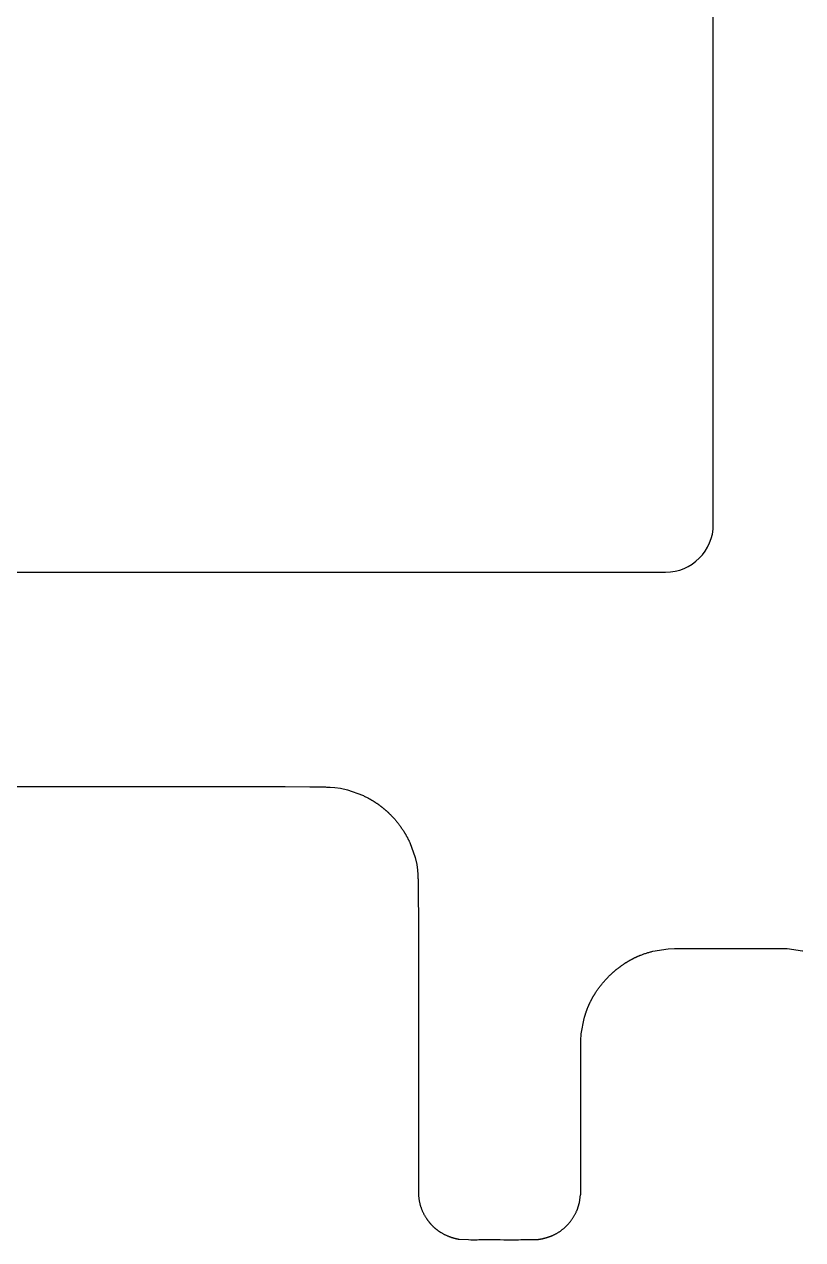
# Model space of a CAD drawing. Header units: millimetres. Extents: x -9 to 276, y -90 to 14.
# Drawn here: x 52.48 to 60.63, y -90.19 to -77.47 of the extents above; entities that cross this region are included whole.
import ezdxf

# ---------------------------------------------------------------- set-up
doc = ezdxf.new("R2010")
doc.units = ezdxf.units.MM
doc.layers.add('BLACK', color=7, linetype='CONTINUOUS')

msp = doc.modelspace()

# ---------------------------------------------------------------- linework, layer by layer
at = {"layer": 'BLACK', "linetype": 'Continuous'}
for p, q in [((59.689675, -82.7041), (59.689675, -69.7041)), ((45.589676, -83.2041), (59.189675, -83.2041)), ((52.258129, -85.45), (52.692515, -85.45)), ((52.692515, -85.45), (52.909659, -85.45)), ((52.909659, -85.45), (53.018231, -85.45)), ((53.018231, -85.45), (53.126803, -85.45)), ((53.126803, -85.45), (53.302312, -85.45)), ((53.302312, -85.45), (53.468869, -85.45)), ((53.468869, -85.45), (53.775127, -85.45)), ((53.775127, -85.45), (54.280219, -85.45)), ((54.280219, -85.45), (54.479052, -85.45)), ((54.479052, -85.45), (54.642076, -85.45)), ((54.642076, -85.45), (54.769293, -85.45)), ((54.769293, -85.45), (54.819473, -85.45)), ((54.819473, -85.45), (54.841206, -85.45)), ((54.841206, -85.45), (54.842991, -85.45)), ((54.842991, -85.45), (54.860701, -85.45)), ((54.860701, -85.45), (54.862989, -85.45)), ((54.862989, -85.45), (54.956276, -85.450017)), ((54.956276, -85.450017), (55.046066, -85.45007)), ((55.046066, -85.45007), (55.208294, -85.450279)), ((55.208294, -85.450279), (55.463333, -85.451114)), ((55.463333, -85.451114), (55.621313, -85.453218)), ((55.621313, -85.453218), (55.630138, -85.453626)), ((55.630138, -85.453626), (55.638866, -85.454106)), ((55.638866, -85.454106), (55.647953, -85.454681)), ((55.647953, -85.454681), (55.658258, -85.455405)), ((55.658258, -85.455405), (55.670674, -85.456333)), ((55.670674, -85.456333), (55.670972, -85.456356)), ((55.670972, -85.456356), (55.677592, -85.456856)), ((55.677592, -85.456856), (55.726267, -85.460544)), ((55.726267, -85.460544), (55.786944, -85.467203)), ((55.786944, -85.467203), (55.860057, -85.483916)), ((55.860057, -85.483916), (56.017584, -85.540699)), ((56.017584, -85.540699), (56.025515, -85.544362)), ((56.025515, -85.544362), (56.033437, -85.54811)), ((56.033437, -85.54811), (56.041347, -85.55194)), ((56.041347, -85.55194), (56.049243, -85.555853)), ((56.049243, -85.555853), (56.057125, -85.559847)), ((56.057125, -85.559847), (56.064989, -85.563923)), ((56.064989, -85.563923), (56.072834, -85.568079)), ((56.072834, -85.568079), (56.080657, -85.572314)), ((56.080657, -85.572314), (56.088458, -85.576628)), ((56.088458, -85.576628), (56.092349, -85.578814)), ((56.092349, -85.578814), (56.096234, -85.581019)), ((56.096234, -85.581019), (56.100112, -85.583244)), ((56.100112, -85.583244), (56.103983, -85.585487)), ((56.103983, -85.585487), (56.107847, -85.58775)), ((56.107847, -85.58775), (56.111703, -85.590032)), ((56.111703, -85.590032), (56.115552, -85.592332)), ((56.115552, -85.592332), (56.119393, -85.59465)), ((56.119393, -85.59465), (56.123225, -85.596988)), ((56.123225, -85.596988), (56.12705, -85.599343)), ((56.12705, -85.599343), (56.130865, -85.601717)), ((56.130865, -85.601717), (56.134672, -85.604109)), ((56.134672, -85.604109), (56.13847, -85.606519)), ((56.13847, -85.606519), (56.142259, -85.608947)), ((56.142259, -85.608947), (56.146038, -85.611392)), ((56.146038, -85.611392), (56.149808, -85.613855)), ((56.149808, -85.613855), (56.153567, -85.616335)), ((56.153567, -85.616335), (56.157317, -85.618833)), ((56.157317, -85.618833), (56.161055, -85.621347)), ((56.161055, -85.621347), (56.164784, -85.623879)), ((56.164784, -85.623879), (56.168501, -85.626428)), ((56.168501, -85.626428), (56.172209, -85.628993)), ((56.172209, -85.628993), (56.175903, -85.631575)), ((56.175903, -85.631575), (56.179588, -85.634174)), ((56.179588, -85.634174), (56.18326, -85.636788)), ((56.18326, -85.636788), (56.186921, -85.639419)), ((56.186921, -85.639419), (56.190569, -85.642066)), ((56.190569, -85.642066), (56.194206, -85.644729)), ((56.194206, -85.644729), (56.197829, -85.647407)), ((56.197829, -85.647407), (56.201441, -85.650101)), ((56.201441, -85.650101), (56.205038, -85.65281)), ((56.205038, -85.65281), (56.208625, -85.655535)), ((56.208625, -85.655535), (56.212196, -85.658274)), ((56.212196, -85.658274), (56.215756, -85.66103)), ((56.215756, -85.66103), (56.2193, -85.663798)), ((56.2193, -85.663798), (56.222832, -85.666583)), ((56.222832, -85.666583), (56.226348, -85.669381)), ((56.226348, -85.669381), (56.229853, -85.672195)), ((56.229853, -85.672195), (56.233341, -85.675021)), ((56.233341, -85.675021), (56.236816, -85.677863)), ((56.236816, -85.677863), (56.240275, -85.680717)), ((56.240275, -85.680717), (56.243721, -85.683587)), ((56.243721, -85.683587), (56.24715, -85.686468)), ((56.24715, -85.686468), (56.250566, -85.689365)), ((56.250566, -85.689365), (56.253964, -85.692273)), ((56.253964, -85.692273), (56.25735, -85.695197)), ((56.25735, -85.695197), (56.260716, -85.698131)), ((56.260716, -85.698131), (56.264071, -85.70108)), ((56.264071, -85.70108), (56.267406, -85.704039)), ((56.267406, -85.704039), (56.270728, -85.707014)), ((56.270728, -85.707014), (56.27403, -85.709998)), ((56.27403, -85.709998), (56.27732, -85.712997)), ((56.27732, -85.712997), (56.28059, -85.716005)), ((56.28059, -85.716005), (56.283846, -85.719028)), ((56.283846, -85.719028), (56.287082, -85.72206)), ((56.287082, -85.72206), (56.290305, -85.725106)), ((56.290305, -85.725106), (56.293507, -85.728161)), ((56.293507, -85.728161), (56.296695, -85.73123)), ((56.296695, -85.73123), (56.299863, -85.734307)), ((56.299863, -85.734307), (56.303017, -85.737398)), ((56.303017, -85.737398), (56.308401, -85.742742)), ((56.308401, -85.742742), (56.314591, -85.74899)), ((56.314591, -85.74899), (56.320739, -85.75531)), ((56.320739, -85.75531), (56.326846, -85.761701)), ((56.326846, -85.761701), (56.332908, -85.768162)), ((56.332908, -85.768162), (56.338926, -85.774692)), ((56.338926, -85.774692), (56.344898, -85.781289)), ((56.344898, -85.781289), (56.350821, -85.787953)), ((56.350821, -85.787953), (56.356696, -85.794683)), ((56.356696, -85.794683), (56.362521, -85.801476)), ((56.362521, -85.801476), (56.368294, -85.808332)), ((56.368294, -85.808332), (56.374014, -85.815249)), ((56.374014, -85.815249), (56.379681, -85.822226)), ((56.379681, -85.822226), (56.385291, -85.829261)), ((56.385291, -85.829261), (56.390845, -85.836353)), ((56.390845, -85.836353), (56.39634, -85.8435)), ((56.39634, -85.8435), (56.401776, -85.850701)), ((56.401776, -85.850701), (56.407151, -85.857954)), ((56.407151, -85.857954), (56.412463, -85.865257)), ((56.412463, -85.865257), (56.417713, -85.872609)), ((56.417713, -85.872609), (56.422897, -85.880008)), ((56.422897, -85.880008), (56.428016, -85.887452)), ((56.428016, -85.887452), (56.433067, -85.894939)), ((56.433067, -85.894939), (56.43805, -85.902468)), ((56.43805, -85.902468), (56.442963, -85.910036)), ((56.442963, -85.910036), (56.447806, -85.917642)), ((56.447806, -85.917642), (56.452576, -85.925283)), ((56.452576, -85.925283), (56.454934, -85.929117)), ((56.454934, -85.929117), (56.457273, -85.932959)), ((56.457273, -85.932959), (56.459594, -85.936808)), ((56.459594, -85.936808), (56.461896, -85.940666)), ((56.461896, -85.940666), (56.46418, -85.94453)), ((56.46418, -85.94453), (56.466444, -85.948402)), ((56.466444, -85.948402), (56.468689, -85.952281)), ((56.468689, -85.952281), (56.470915, -85.956166)), ((56.470915, -85.956166), (56.473121, -85.960058)), ((56.473121, -85.960058), (56.475308, -85.963956)), ((56.475308, -85.963956), (56.477476, -85.96786)), ((56.477476, -85.96786), (56.479623, -85.97177)), ((56.479623, -85.97177), (56.481751, -85.975685)), ((56.481751, -85.975685), (56.483859, -85.979605)), ((56.483859, -85.979605), (56.485947, -85.98353)), ((56.485947, -85.98353), (56.488014, -85.98746)), ((56.488014, -85.98746), (56.490061, -85.991393)), ((56.490061, -85.991393), (56.492089, -85.995331)), ((56.492089, -85.995331), (56.494094, -85.999272)), ((56.494094, -85.999272), (56.49608, -86.003218)), ((56.49608, -86.003218), (56.498045, -86.007166)), ((56.498045, -86.007166), (56.499989, -86.011119)), ((56.499989, -86.011119), (56.501912, -86.015072)), ((56.501912, -86.015072), (56.503815, -86.01903)), ((56.503815, -86.01903), (56.505695, -86.022988)), ((56.505695, -86.022988), (56.507555, -86.02695)), ((56.507555, -86.02695), (56.510575, -86.033484)), ((56.510575, -86.033484), (56.567291, -86.190499)), ((56.567291, -86.190499), (56.584048, -86.263655)), ((56.584048, -86.263655), (56.590769, -86.324458)), ((56.590769, -86.324458), (56.594251, -86.369869)), ((56.594251, -86.369869), (56.595016, -86.379879)), ((56.595016, -86.379879), (56.595042, -86.380214)), ((56.595042, -86.380214), (56.595964, -86.392414)), ((56.595964, -86.392414), (56.596397, -86.398362)), ((56.596397, -86.398362), (56.596807, -86.404304)), ((56.596807, -86.404304), (56.597194, -86.41031)), ((56.597194, -86.41031), (56.597556, -86.41645)), ((56.597556, -86.41645), (56.597891, -86.422797)), ((56.597891, -86.422797), (56.598197, -86.42942)), ((56.598197, -86.42942), (56.600323, -86.586745)), ((56.600323, -86.586745), (56.601166, -86.840798)), ((56.601166, -86.840798), (56.601376, -87.00241)), ((56.601376, -87.00241), (56.601446, -87.187078)), ((59.038893, -87.178568), (59.047524, -87.17637)), ((59.047524, -87.17637), (59.056218, -87.174239)), ((59.056218, -87.174239), (59.057187, -87.174007)), ((59.057187, -87.174007), (59.21781, -87.147221)), ((59.21781, -87.147221), (59.28463, -87.144594)), ((59.28463, -87.144594), (59.402125, -87.143718)), ((59.402125, -87.143718), (59.44005, -87.143595)), ((59.44005, -87.143595), (59.478889, -87.143544)), ((59.478889, -87.143544), (59.521109, -87.14356)), ((59.521109, -87.14356), (59.57438, -87.143644)), ((59.57438, -87.143644), (59.619269, -87.143718)), ((59.619269, -87.143718), (59.677355, -87.143758)), ((59.677355, -87.143758), (59.768093, -87.143739)), ((59.768093, -87.143739), (59.836413, -87.143718)), ((59.836413, -87.143718), (59.919103, -87.143731)), ((59.919103, -87.143731), (59.987776, -87.143743)), ((59.987776, -87.143743), (60.053557, -87.143718)), ((60.053557, -87.143718), (60.098644, -87.143664)), ((60.098644, -87.143664), (60.137411, -87.143616)), ((60.137411, -87.143616), (60.177946, -87.143593)), ((60.177946, -87.143593), (60.221844, -87.143619)), ((60.221844, -87.143619), (60.270701, -87.143718)), ((60.270701, -87.143718), (60.324035, -87.143898)), ((60.324035, -87.143898), (60.366002, -87.144064)), ((60.366002, -87.144064), (60.399552, -87.144196)), ((60.399552, -87.144196), (60.40247, -87.144207)), ((60.40247, -87.144207), (60.422096, -87.144298)), ((60.422096, -87.144298), (60.430108, -87.144372)), ((60.430108, -87.144372), (60.43729, -87.144485)), ((60.43729, -87.144485), (60.443918, -87.144652)), ((60.443918, -87.144652), (60.447112, -87.144761)), ((60.447112, -87.144761), (60.450271, -87.144889)), ((60.450271, -87.144889), (60.453432, -87.145038)), ((60.453432, -87.145038), (60.456627, -87.14521)), ((60.456627, -87.14521), (60.459893, -87.145407)), ((60.459893, -87.145407), (60.463263, -87.145631)), ((60.463263, -87.145631), (60.62327, -87.168632)), ((60.62327, -87.168632), (60.627627, -87.169569)), ((56.601446, -87.187078), (56.601447, -87.276556)), ((56.601447, -87.276556), (56.601446, -87.29565)), ((56.601446, -87.29565), (56.601446, -87.404222)), ((58.756791, -87.304797), (58.760488, -87.302345)), ((58.760488, -87.302345), (58.764193, -87.299912)), ((58.764193, -87.299912), (58.767894, -87.297505)), ((58.767894, -87.297505), (58.771603, -87.295117)), ((58.771603, -87.295117), (58.77531, -87.292755)), ((58.77531, -87.292755), (58.779023, -87.290411)), ((58.779023, -87.290411), (58.782736, -87.288092)), ((58.782736, -87.288092), (58.786455, -87.285793)), ((58.786455, -87.285793), (58.790174, -87.283517)), ((58.790174, -87.283517), (58.7939, -87.28126)), ((58.7939, -87.28126), (58.797626, -87.279027)), ((58.797626, -87.279027), (58.801359, -87.276813)), ((58.801359, -87.276813), (58.805092, -87.274622)), ((58.805092, -87.274622), (58.808833, -87.272449)), ((58.808833, -87.272449), (58.812575, -87.2703)), ((58.812575, -87.2703), (58.816325, -87.268169)), ((58.816325, -87.268169), (58.820076, -87.26606)), ((58.820076, -87.26606), (58.823835, -87.26397)), ((58.823835, -87.26397), (58.827596, -87.261901)), ((58.827596, -87.261901), (58.831364, -87.259851)), ((58.831364, -87.259851), (58.835136, -87.257822)), ((58.835136, -87.257822), (58.838915, -87.255812)), ((58.838915, -87.255812), (58.842698, -87.253823)), ((58.842698, -87.253823), (58.846489, -87.251852)), ((58.846489, -87.251852), (58.850284, -87.249901)), ((58.850284, -87.249901), (58.854087, -87.247969)), ((58.854087, -87.247969), (58.857894, -87.246057)), ((58.857894, -87.246057), (58.86171, -87.244163)), ((58.86171, -87.244163), (58.865531, -87.24229)), ((58.865531, -87.24229), (58.86936, -87.240434)), ((58.86936, -87.240434), (58.873195, -87.238597)), ((58.873195, -87.238597), (58.877039, -87.236779)), ((58.877039, -87.236779), (58.880888, -87.23498)), ((58.880888, -87.23498), (58.884747, -87.233199)), ((58.884747, -87.233199), (58.888612, -87.231437)), ((58.888612, -87.231437), (58.892487, -87.229693)), ((58.892487, -87.229693), (58.896368, -87.227967)), ((58.896368, -87.227967), (58.900259, -87.226259)), ((58.900259, -87.226259), (58.904158, -87.22457)), ((58.904158, -87.22457), (58.908066, -87.222898)), ((58.908066, -87.222898), (58.911982, -87.221245)), ((58.911982, -87.221245), (58.915908, -87.219609)), ((58.915908, -87.219609), (58.919843, -87.217991)), ((58.919843, -87.217991), (58.923787, -87.216391)), ((58.923787, -87.216391), (58.927742, -87.214809)), ((58.927742, -87.214809), (58.931706, -87.213244)), ((58.931706, -87.213244), (58.939664, -87.210166)), ((58.939664, -87.210166), (58.947665, -87.207159)), ((58.947665, -87.207159), (58.955709, -87.20422)), ((58.955709, -87.20422), (58.963797, -87.201351)), ((58.963797, -87.201351), (58.971933, -87.19855)), ((58.971933, -87.19855), (58.980116, -87.195816)), ((58.980116, -87.195816), (58.98835, -87.193151)), ((58.98835, -87.193151), (58.996635, -87.190553)), ((58.996635, -87.190553), (59.004973, -87.188022)), ((59.004973, -87.188022), (59.013366, -87.185559)), ((59.013366, -87.185559), (59.021816, -87.183162)), ((59.021816, -87.183162), (59.030325, -87.180831)), ((59.030325, -87.180831), (59.038893, -87.178568)), ((56.601446, -87.404222), (56.601446, -87.621366)), ((58.600553, -87.432247), (58.607285, -87.425684)), ((58.607285, -87.425684), (58.614076, -87.419175)), ((58.614076, -87.419175), (58.620922, -87.412723)), ((58.620922, -87.412723), (58.627821, -87.406331)), ((58.627821, -87.406331), (58.63129, -87.403158)), ((58.63129, -87.403158), (58.634772, -87.400001)), ((58.634772, -87.400001), (58.638265, -87.396861)), ((58.638265, -87.396861), (58.64177, -87.393736)), ((58.64177, -87.393736), (58.645286, -87.390629)), ((58.645286, -87.390629), (58.648813, -87.387538)), ((58.648813, -87.387538), (58.65235, -87.384465)), ((58.65235, -87.384465), (58.655899, -87.381408)), ((58.655899, -87.381408), (58.659457, -87.378371)), ((58.659457, -87.378371), (58.663025, -87.37535)), ((58.663025, -87.37535), (58.666601, -87.372349)), ((58.666601, -87.372349), (58.670188, -87.369365)), ((58.670188, -87.369365), (58.673782, -87.366402)), ((58.673782, -87.366402), (58.677385, -87.363456)), ((58.677385, -87.363456), (58.680995, -87.360531)), ((58.680995, -87.360531), (58.684614, -87.357624)), ((58.684614, -87.357624), (58.688239, -87.354739)), ((58.688239, -87.354739), (58.691872, -87.351872)), ((58.691872, -87.351872), (58.69551, -87.349027)), ((58.69551, -87.349027), (58.699156, -87.346201)), ((58.699156, -87.346201), (58.702806, -87.343398)), ((58.702806, -87.343398), (58.706464, -87.340613)), ((58.706464, -87.340613), (58.710124, -87.337852)), ((58.710124, -87.337852), (58.713792, -87.33511)), ((58.713792, -87.33511), (58.717461, -87.332393)), ((58.717461, -87.332393), (58.721137, -87.329694)), ((58.721137, -87.329694), (58.724814, -87.327021)), ((58.724814, -87.327021), (58.728498, -87.324367)), ((58.728498, -87.324367), (58.732181, -87.321738)), ((58.732181, -87.321738), (58.735871, -87.319129)), ((58.735871, -87.319129), (58.742007, -87.314844)), ((58.742007, -87.314844), (58.745698, -87.312299)), ((58.745698, -87.312299), (58.749396, -87.309774)), ((58.749396, -87.309774), (58.75309, -87.307276)), ((58.75309, -87.307276), (58.756791, -87.304797)), ((58.486575, -87.564072), (58.491811, -87.556937)), ((58.491811, -87.556937), (58.49714, -87.549811)), ((58.49714, -87.549811), (58.502561, -87.542696)), ((58.502561, -87.542696), (58.508072, -87.535593)), ((58.508072, -87.535593), (58.513673, -87.528506)), ((58.513673, -87.528506), (58.519362, -87.521436)), ((58.519362, -87.521436), (58.525137, -87.514386)), ((58.525137, -87.514386), (58.530997, -87.507359)), ((58.530997, -87.507359), (58.536941, -87.500356)), ((58.536941, -87.500356), (58.542967, -87.493381)), ((58.542967, -87.493381), (58.549072, -87.486436)), ((58.549072, -87.486436), (58.555255, -87.479522)), ((58.555255, -87.479522), (58.561515, -87.472644)), ((58.561515, -87.472644), (58.567848, -87.465803)), ((58.567848, -87.465803), (58.574254, -87.459002)), ((58.574254, -87.459002), (58.580729, -87.452244)), ((58.580729, -87.452244), (58.587272, -87.44553)), ((58.587272, -87.44553), (58.593881, -87.438864)), ((58.593881, -87.438864), (58.600553, -87.432247)), ((56.601446, -87.621366), (56.601445, -88.055654)), ((58.411308, -87.685898), (58.413296, -87.682074)), ((58.413296, -87.682074), (58.415301, -87.678259)), ((58.415301, -87.678259), (58.417324, -87.674452)), ((58.417324, -87.674452), (58.419365, -87.670654)), ((58.419365, -87.670654), (58.421425, -87.666865)), ((58.421425, -87.666865), (58.423502, -87.663084)), ((58.423502, -87.663084), (58.425598, -87.659312)), ((58.425598, -87.659312), (58.427712, -87.655548)), ((58.427712, -87.655548), (58.429845, -87.651792)), ((58.429845, -87.651792), (58.431995, -87.648045)), ((58.431995, -87.648045), (58.434164, -87.644306)), ((58.434164, -87.644306), (58.436352, -87.640574)), ((58.436352, -87.640574), (58.438558, -87.636851)), ((58.438558, -87.636851), (58.440782, -87.633136)), ((58.440782, -87.633136), (58.443025, -87.629428)), ((58.443025, -87.629428), (58.447568, -87.622037)), ((58.447568, -87.622037), (58.452185, -87.614676)), ((58.452185, -87.614676), (58.456878, -87.607345)), ((58.456878, -87.607345), (58.461647, -87.600044)), ((58.461647, -87.600044), (58.466493, -87.592772)), ((58.466493, -87.592772), (58.471416, -87.585528)), ((58.471416, -87.585528), (58.476417, -87.578312)), ((58.476417, -87.578312), (58.481496, -87.571124)), ((58.481496, -87.571124), (58.486575, -87.564072)), ((58.357002, -87.813412), (58.358431, -87.80926)), ((58.358431, -87.80926), (58.359876, -87.805123)), ((58.359876, -87.805123), (58.361339, -87.800994)), ((58.361339, -87.800994), (58.362819, -87.79688)), ((58.362819, -87.79688), (58.364316, -87.792774)), ((58.364316, -87.792774), (58.36583, -87.788682)), ((58.36583, -87.788682), (58.367362, -87.784599)), ((58.367362, -87.784599), (58.368911, -87.780529)), ((58.368911, -87.780529), (58.370477, -87.776468)), ((58.370477, -87.776468), (58.37206, -87.77242)), ((58.37206, -87.77242), (58.373661, -87.76838)), ((58.373661, -87.76838), (58.375279, -87.764353)), ((58.375279, -87.764353), (58.376914, -87.760335)), ((58.376914, -87.760335), (58.378567, -87.756329)), ((58.378567, -87.756329), (58.380237, -87.752332)), ((58.380237, -87.752332), (58.381924, -87.748346)), ((58.381924, -87.748346), (58.383629, -87.74437)), ((58.383629, -87.74437), (58.385351, -87.740404)), ((58.385351, -87.740404), (58.387091, -87.736448)), ((58.387091, -87.736448), (58.388848, -87.732503)), ((58.388848, -87.732503), (58.390623, -87.728566)), ((58.390623, -87.728566), (58.392414, -87.724641)), ((58.392414, -87.724641), (58.394224, -87.720723)), ((58.394224, -87.720723), (58.396052, -87.716817)), ((58.396052, -87.716817), (58.397897, -87.712919)), ((58.397897, -87.712919), (58.399759, -87.709032)), ((58.399759, -87.709032), (58.40164, -87.705153)), ((58.40164, -87.705153), (58.403538, -87.701284)), ((58.403538, -87.701284), (58.405454, -87.697423)), ((58.405454, -87.697423), (58.407387, -87.693573)), ((58.407387, -87.693573), (58.409339, -87.689731)), ((58.409339, -87.689731), (58.411308, -87.685898)), ((58.307022, -88.038236), (58.337635, -87.877123)), ((58.337635, -87.877123), (58.338806, -87.872789)), ((58.338806, -87.872789), (58.339994, -87.868464)), ((58.339994, -87.868464), (58.341199, -87.864155)), ((58.341199, -87.864155), (58.342422, -87.859856)), ((58.342422, -87.859856), (58.343661, -87.855574)), ((58.343661, -87.855574), (58.344919, -87.8513)), ((58.344919, -87.8513), (58.346192, -87.847043)), ((58.346192, -87.847043), (58.347484, -87.842795)), ((58.347484, -87.842795), (58.348792, -87.838562)), ((58.348792, -87.838562), (58.350118, -87.834339)), ((58.350118, -87.834339), (58.35146, -87.83013)), ((58.35146, -87.83013), (58.35282, -87.825931)), ((58.35282, -87.825931), (58.354197, -87.821747)), ((58.354197, -87.821747), (58.355591, -87.817572)), ((58.355591, -87.817572), (58.357002, -87.813412)), ((56.601445, -88.055654), (56.601445, -88.489942)), ((58.302838, -88.108725), (58.307022, -88.038236)), ((58.301443, -88.214477), (58.302838, -88.108725)), ((58.3009, -88.345304), (58.300992, -88.30228)), ((58.300992, -88.30228), (58.301069, -88.280567)), ((58.301069, -88.280567), (58.301169, -88.258703)), ((58.301169, -88.258703), (58.301293, -88.236677)), ((58.301293, -88.236677), (58.301443, -88.214477)), ((58.300877, -88.387872), (58.3009, -88.345304)), ((58.300909, -88.430079), (58.300877, -88.387872)), ((58.300984, -88.472023), (58.300909, -88.430079)), ((56.601445, -88.489942), (56.601445, -88.614329)), ((58.301203, -88.555504), (58.300984, -88.472023)), ((58.301278, -88.582072), (58.301203, -88.555504)), ((56.601445, -88.614329), (56.601444, -88.924231)), ((58.301443, -88.648765), (58.301278, -88.582072)), ((58.301508, -88.687294), (58.301443, -88.648765)), ((58.30155, -88.725989), (58.301508, -88.687294)), ((58.301579, -88.803745), (58.30155, -88.725989)), ((58.301557, -88.88176), (58.301579, -88.803745)), ((56.601444, -88.924231), (56.601442, -89.026455)), ((58.301509, -88.959761), (58.301557, -88.88176)), ((56.601442, -89.026455), (56.601444, -89.358519)), ((58.301443, -89.083054), (58.301509, -88.959761)), ((58.301443, -89.190332), (58.301443, -89.083054)), ((58.301443, -89.300198), (58.301443, -89.190332)), ((58.301428, -89.357986), (58.301437, -89.322375)), ((58.301437, -89.322375), (58.301443, -89.300198)), ((56.601444, -89.467091), (56.60144, -89.486013)), ((56.601444, -89.358519), (56.601445, -89.371008)), ((56.601445, -89.371008), (56.601444, -89.467091)), ((58.301443, -89.40877), (58.301428, -89.357986)), ((58.301467, -89.42931), (58.301443, -89.40877)), ((58.301486, -89.444956), (58.301467, -89.42931)), ((58.301499, -89.480152), (58.301486, -89.444956)), ((56.60144, -89.486013), (56.601434, -89.526734)), ((56.601434, -89.526734), (56.601444, -89.575663)), ((56.601444, -89.575663), (56.601448, -89.584495)), ((56.601448, -89.584495), (56.601459, -89.616702)), ((58.30116, -89.625654), (58.301218, -89.593049)), ((58.301218, -89.593049), (58.301334, -89.554261)), ((58.301334, -89.554261), (58.301443, -89.517342)), ((58.301443, -89.517342), (58.301499, -89.480152)), ((56.601422, -89.660931), (56.601399, -89.679676)), ((56.601399, -89.679676), (56.601415, -89.687875)), ((56.601415, -89.687875), (56.601461, -89.695566)), ((56.601445, -89.64693), (56.601422, -89.660931)), ((56.601459, -89.616702), (56.601445, -89.64693)), ((56.601461, -89.695566), (56.603179, -89.735422)), ((58.300593, -89.722871), (58.300835, -89.719859)), ((58.300835, -89.719859), (58.301037, -89.717064)), ((58.301037, -89.717064), (58.301189, -89.714687)), ((58.30117, -89.64853), (58.30116, -89.625654)), ((58.301231, -89.664336), (58.30117, -89.64853)), ((58.301189, -89.714687), (58.301313, -89.71242)), ((58.30134, -89.676894), (58.301231, -89.664336)), ((58.301313, -89.71242), (58.301408, -89.710316)), ((58.301465, -89.686803), (58.30134, -89.676894)), ((58.301408, -89.710316), (58.301481, -89.708255)), ((58.301546, -89.693119), (58.301465, -89.686803)), ((58.301481, -89.708255), (58.30157, -89.704089)), ((58.301593, -89.699382), (58.301546, -89.693119)), ((58.30157, -89.704089), (58.301593, -89.699382)), ((56.603179, -89.735422), (56.610062, -89.786159)), ((56.610062, -89.786159), (56.611231, -89.792298)), ((56.611231, -89.792298), (56.612477, -89.798415)), ((56.612477, -89.798415), (56.6138, -89.804511)), ((56.6138, -89.804511), (56.615201, -89.810585)), ((56.615201, -89.810585), (56.616678, -89.816638)), ((56.616678, -89.816638), (56.618232, -89.82267)), ((56.618232, -89.82267), (56.619863, -89.828679)), ((56.619863, -89.828679), (56.62157, -89.834667)), ((56.62157, -89.834667), (56.623354, -89.840632)), ((56.623354, -89.840632), (56.625215, -89.846576)), ((56.625215, -89.846576), (56.627153, -89.852496)), ((58.263986, -89.883604), (58.288948, -89.805019)), ((58.288948, -89.805019), (58.300593, -89.722871)), ((56.627153, -89.852496), (56.629167, -89.858395)), ((56.629167, -89.858395), (56.631257, -89.86427)), ((56.631257, -89.86427), (56.633424, -89.870122)), ((56.633424, -89.870122), (56.635668, -89.875951)), ((56.635668, -89.875951), (56.637987, -89.881756)), ((56.637987, -89.881756), (56.640384, -89.887537)), ((56.640384, -89.887537), (56.642856, -89.893294)), ((56.642856, -89.893294), (56.645405, -89.899027)), ((56.645405, -89.899027), (56.648031, -89.904735)), ((56.648031, -89.904735), (56.650732, -89.910417)), ((56.650732, -89.910417), (56.65351, -89.916074)), ((56.65351, -89.916074), (56.656364, -89.921705)), ((56.656364, -89.921705), (56.659294, -89.927309)), ((56.659294, -89.927309), (56.6623, -89.932887)), ((56.6623, -89.932887), (56.665382, -89.938437)), ((56.665382, -89.938437), (56.66854, -89.94396)), ((56.66854, -89.94396), (56.671773, -89.949454)), ((56.671773, -89.949454), (56.675083, -89.95492)), ((56.675083, -89.95492), (56.678468, -89.960356)), ((56.678468, -89.960356), (56.681928, -89.965762)), ((56.681928, -89.965762), (56.685464, -89.971138)), ((56.685464, -89.971138), (56.689075, -89.976483)), ((56.689075, -89.976483), (56.689211, -89.976682)), ((58.212558, -89.976639), (58.216259, -89.971195)), ((58.216259, -89.971195), (58.219898, -89.965702)), ((58.219898, -89.965702), (58.223471, -89.960162)), ((58.223471, -89.960162), (58.226979, -89.954578)), ((58.226979, -89.954578), (58.230418, -89.948953)), ((58.230418, -89.948953), (58.233788, -89.943288)), ((58.233788, -89.943288), (58.237086, -89.937588)), ((58.237086, -89.937588), (58.240312, -89.931853)), ((58.240312, -89.931853), (58.243464, -89.926089)), ((58.243464, -89.926089), (58.24654, -89.920297)), ((58.24654, -89.920297), (58.249538, -89.91448)), ((58.249538, -89.91448), (58.252458, -89.908643)), ((58.252458, -89.908643), (58.255297, -89.902788)), ((58.255297, -89.902788), (58.258054, -89.89692)), ((58.258054, -89.89692), (58.260728, -89.891041)), ((58.260728, -89.891041), (58.262034, -89.888097)), ((58.262034, -89.888097), (58.263318, -89.885155)), ((58.263318, -89.885155), (58.263986, -89.883604)), ((56.689211, -89.976682), (56.691047, -89.979344)), ((56.691047, -89.979344), (56.6929, -89.981994)), ((56.6929, -89.981994), (56.694763, -89.984624)), ((56.694763, -89.984624), (56.696642, -89.987243)), ((56.696642, -89.987243), (56.698532, -89.989842)), ((56.698532, -89.989842), (56.700438, -89.992429)), ((56.700438, -89.992429), (56.702355, -89.994997)), ((56.702355, -89.994997), (56.704288, -89.997553)), ((56.704288, -89.997553), (56.706232, -90.000089)), ((56.706232, -90.000089), (56.708191, -90.002614)), ((56.708191, -90.002614), (56.71016, -90.005119)), ((56.71016, -90.005119), (56.712146, -90.007612)), ((56.712146, -90.007612), (56.714142, -90.010086)), ((56.714142, -90.010086), (56.716153, -90.012547)), ((56.716153, -90.012547), (56.718176, -90.014989)), ((56.718176, -90.014989), (56.720213, -90.017419)), ((56.720213, -90.017419), (56.722261, -90.01983)), ((56.722261, -90.01983), (56.724325, -90.022228)), ((56.724325, -90.022228), (56.726398, -90.024608)), ((56.726398, -90.024608), (56.728488, -90.026974)), ((56.728488, -90.026974), (56.730587, -90.029323)), ((56.730587, -90.029323), (56.732702, -90.031658)), ((56.732702, -90.031658), (56.734827, -90.033974)), ((56.734827, -90.033974), (56.736967, -90.036278)), ((56.736967, -90.036278), (56.739117, -90.038563)), ((56.739117, -90.038563), (56.741283, -90.040835)), ((56.741283, -90.040835), (56.743459, -90.043088)), ((56.743459, -90.043088), (56.745649, -90.045329)), ((56.745649, -90.045329), (56.74785, -90.047551)), ((56.74785, -90.047551), (56.750066, -90.049759)), ((56.750066, -90.049759), (56.752292, -90.05195)), ((56.752292, -90.05195), (56.754533, -90.054127)), ((56.754533, -90.054127), (56.756784, -90.056286)), ((56.756784, -90.056286), (56.75905, -90.058431)), ((56.75905, -90.058431), (56.761326, -90.060558)), ((56.761326, -90.060558), (56.763616, -90.062672)), ((56.763616, -90.062672), (56.765917, -90.064768)), ((56.765917, -90.064768), (56.768233, -90.06685)), ((56.768233, -90.06685), (56.770558, -90.068914)), ((56.770558, -90.068914), (56.772898, -90.070965)), ((56.772898, -90.070965), (56.775249, -90.072997)), ((56.775249, -90.072997), (56.777614, -90.075016)), ((56.777614, -90.075016), (56.779989, -90.077017)), ((56.779989, -90.077017), (56.782378, -90.079004)), ((56.782378, -90.079004), (56.784778, -90.080973)), ((56.784778, -90.080973), (56.787192, -90.082929)), ((56.787192, -90.082929), (56.789616, -90.084866)), ((56.789616, -90.084866), (56.792054, -90.08679)), ((56.792054, -90.08679), (56.794503, -90.088696)), ((56.794503, -90.088696), (56.796966, -90.090588)), ((56.796966, -90.090588), (56.799439, -90.092462)), ((56.799439, -90.092462), (56.801927, -90.094322)), ((56.801927, -90.094322), (56.804424, -90.096165)), ((56.804424, -90.096165), (56.806936, -90.097993)), ((56.806936, -90.097993), (56.809458, -90.099804)), ((56.809458, -90.099804), (56.811995, -90.101601)), ((56.811995, -90.101601), (56.814541, -90.10338)), ((56.814541, -90.10338), (56.817102, -90.105144)), ((58.084031, -90.106585), (58.088988, -90.103122)), ((58.088988, -90.103122), (58.093917, -90.099583)), ((58.093917, -90.099583), (58.098815, -90.095966)), ((58.098815, -90.095966), (58.103682, -90.092274)), ((58.103682, -90.092274), (58.108518, -90.088505)), ((58.108518, -90.088505), (58.113321, -90.08466)), ((58.113321, -90.08466), (58.118092, -90.08074)), ((58.118092, -90.08074), (58.122828, -90.076744)), ((58.122828, -90.076744), (58.12753, -90.072674)), ((58.12753, -90.072674), (58.132195, -90.068529)), ((58.132195, -90.068529), (58.136825, -90.06431)), ((58.136825, -90.06431), (58.141416, -90.060017)), ((58.141416, -90.060017), (58.145969, -90.055652)), ((58.145969, -90.055652), (58.150481, -90.051214)), ((58.150481, -90.051214), (58.154953, -90.046705)), ((58.154953, -90.046705), (58.159383, -90.042125)), ((58.159383, -90.042125), (58.16377, -90.037475)), ((58.16377, -90.037475), (58.168112, -90.032756)), ((58.168112, -90.032756), (58.172408, -90.027969)), ((58.172408, -90.027969), (58.176658, -90.023115)), ((58.176658, -90.023115), (58.180859, -90.018195)), ((58.180859, -90.018195), (58.18501, -90.013211)), ((58.18501, -90.013211), (58.18911, -90.008164)), ((58.18911, -90.008164), (58.193158, -90.003054)), ((58.193158, -90.003054), (58.197152, -89.997885)), ((58.197152, -89.997885), (58.20109, -89.992657)), ((58.20109, -89.992657), (58.204972, -89.987372)), ((58.204972, -89.987372), (58.208795, -89.982032)), ((58.208795, -89.982032), (58.212558, -89.976639)), ((56.817102, -90.105144), (56.819673, -90.106892)), ((56.819673, -90.106892), (56.822258, -90.108624)), ((56.822258, -90.108624), (56.824853, -90.11034)), ((56.824853, -90.11034), (56.827463, -90.112041)), ((56.827463, -90.112041), (56.830083, -90.113725)), ((56.830083, -90.113725), (56.832717, -90.115393)), ((56.832717, -90.115393), (56.835325, -90.117023)), ((56.835325, -90.117023), (56.840651, -90.12028)), ((56.840651, -90.12028), (56.846056, -90.123492)), ((56.846056, -90.123492), (56.851537, -90.126655)), ((56.851537, -90.126655), (56.85709, -90.129768)), ((56.85709, -90.129768), (56.862711, -90.132828)), ((56.862711, -90.132828), (56.868398, -90.135833)), ((56.868398, -90.135833), (56.874146, -90.138779)), ((56.874146, -90.138779), (56.879951, -90.141665)), ((56.879951, -90.141665), (56.885809, -90.144488)), ((56.885809, -90.144488), (56.891716, -90.147246)), ((56.891716, -90.147246), (56.897666, -90.149936)), ((56.897666, -90.149936), (56.903657, -90.152556)), ((56.903657, -90.152556), (56.909681, -90.155104)), ((56.909681, -90.155104), (56.915736, -90.157578)), ((56.915736, -90.157578), (56.918774, -90.158787)), ((56.918774, -90.158787), (56.921816, -90.159976)), ((56.921816, -90.159976), (56.924864, -90.161146)), ((56.924864, -90.161146), (56.927916, -90.162296)), ((56.927916, -90.162296), (56.930972, -90.163426)), ((56.930972, -90.163426), (56.934031, -90.164536)), ((56.934031, -90.164536), (56.937092, -90.165625)), ((56.937092, -90.165625), (56.940157, -90.166695)), ((56.940157, -90.166695), (56.943221, -90.167743)), ((56.943221, -90.167743), (56.946287, -90.16877)), ((56.946287, -90.16877), (56.949351, -90.169776)), ((56.949351, -90.169776), (56.952418, -90.170762)), ((56.952418, -90.170762), (56.95548, -90.171725)), ((56.95548, -90.171725), (56.958543, -90.172668)), ((56.958543, -90.172668), (56.961601, -90.173587)), ((56.961601, -90.173587), (56.964659, -90.174487)), ((56.964659, -90.174487), (56.96771, -90.175363)), ((56.96771, -90.175363), (56.970761, -90.176218)), ((56.970761, -90.176218), (56.973802, -90.177049)), ((56.973802, -90.177049), (56.976842, -90.17786)), ((56.976842, -90.17786), (56.979872, -90.178647)), ((56.979872, -90.178647), (56.9829, -90.179413)), ((56.9829, -90.179413), (56.985916, -90.180156)), ((56.985916, -90.180156), (56.988929, -90.180877)), ((56.988929, -90.180877), (56.991929, -90.181574)), ((56.991929, -90.181574), (56.994925, -90.18225)), ((56.994925, -90.18225), (56.997906, -90.182902)), ((56.997906, -90.182902), (57.000884, -90.183532)), ((57.000884, -90.183532), (57.003844, -90.184139)), ((57.003844, -90.184139), (57.006801, -90.184724)), ((57.006801, -90.184724), (57.009739, -90.185285)), ((57.009739, -90.185285), (57.012672, -90.185825)), ((57.012672, -90.185825), (57.015586, -90.186341)), ((57.015586, -90.186341), (57.018495, -90.186835)), ((57.018495, -90.186835), (57.021382, -90.187306)), ((57.021382, -90.187306), (57.024264, -90.187755)), ((57.024264, -90.187755), (57.028803, -90.188421)), ((57.028803, -90.188421), (57.127612, -90.193643)), ((57.127612, -90.193643), (57.151109, -90.193737)), ((57.151109, -90.193737), (57.179505, -90.193777)), ((57.179505, -90.193777), (57.215994, -90.193758)), ((57.215994, -90.193758), (57.236001, -90.193732)), ((57.236001, -90.193732), (57.240674, -90.193726)), ((57.240674, -90.193726), (57.457818, -90.193726)), ((57.457818, -90.193726), (57.495815, -90.193834)), ((57.495815, -90.193834), (57.536301, -90.193948)), ((57.536301, -90.193948), (57.557102, -90.193987)), ((57.557102, -90.193987), (57.578551, -90.194005)), ((57.578551, -90.194005), (57.600854, -90.193996)), ((57.600854, -90.193996), (57.624219, -90.19395)), ((57.624219, -90.19395), (57.648853, -90.193863)), ((57.648853, -90.193863), (57.674962, -90.193726)), ((57.674962, -90.193726), (57.711322, -90.19347)), ((57.711322, -90.19347), (57.756713, -90.193081)), ((57.756713, -90.193081), (57.79963, -90.192674)), ((57.79963, -90.192674), (57.802547, -90.192646)), ((57.802547, -90.192646), (57.80277, -90.192644)), ((57.80277, -90.192644), (57.813893, -90.192531)), ((57.813893, -90.192531), (57.823536, -90.192402)), ((57.823536, -90.192402), (57.827895, -90.192321)), ((57.827895, -90.192321), (57.831996, -90.192223)), ((57.831996, -90.192223), (57.835876, -90.192105)), ((57.835876, -90.192105), (57.839573, -90.191961)), ((57.839573, -90.191961), (57.843124, -90.191788)), ((57.843124, -90.191788), (57.846565, -90.191582)), ((57.846565, -90.191582), (57.849935, -90.191338)), ((57.849935, -90.191338), (57.853271, -90.191052)), ((57.853271, -90.191052), (57.856609, -90.19072)), ((57.856609, -90.19072), (57.859988, -90.190338)), ((57.859988, -90.190338), (57.863445, -90.189902)), ((57.863445, -90.189902), (57.867016, -90.189407)), ((57.867016, -90.189407), (57.872289, -90.188605)), ((57.872289, -90.188605), (57.875062, -90.188153)), ((57.875062, -90.188153), (57.877905, -90.187668)), ((57.877905, -90.187668), (57.880832, -90.187149)), ((57.880832, -90.187149), (57.883825, -90.186598)), ((57.883825, -90.186598), (57.886887, -90.186013)), ((57.886887, -90.186013), (57.89001, -90.185396)), ((57.89001, -90.185396), (57.893184, -90.184749)), ((57.893184, -90.184749), (57.896415, -90.184069)), ((57.896415, -90.184069), (57.899682, -90.18336)), ((57.899682, -90.18336), (57.903001, -90.18262)), ((57.903001, -90.18262), (57.906339, -90.181855)), ((57.906339, -90.181855), (57.909725, -90.181058)), ((57.909725, -90.181058), (57.913117, -90.180239)), ((57.913117, -90.180239), (57.91655, -90.179388)), ((57.91655, -90.179388), (57.919977, -90.178519)), ((57.919977, -90.178519), (57.923441, -90.177619)), ((57.923441, -90.177619), (57.926887, -90.176702)), ((57.926887, -90.176702), (57.930365, -90.175756)), ((57.930365, -90.175756), (57.933817, -90.174796)), ((57.933817, -90.174796), (57.937296, -90.173808)), ((57.937296, -90.173808), (57.94074, -90.172808)), ((57.94074, -90.172808), (57.944206, -90.171781)), ((57.944206, -90.171781), (57.947631, -90.170744)), ((57.947631, -90.170744), (57.951075, -90.169681)), ((57.951075, -90.169681), (57.954471, -90.168611)), ((57.954471, -90.168611), (57.957882, -90.167515)), ((57.957882, -90.167515), (57.961242, -90.166414)), ((57.961242, -90.166414), (57.964612, -90.165288)), ((57.964612, -90.165288), (57.967928, -90.16416)), ((57.967928, -90.16416), (57.971251, -90.163007)), ((57.971251, -90.163007), (57.974516, -90.161853)), ((57.974516, -90.161853), (57.977785, -90.160675)), ((57.977785, -90.160675), (57.980995, -90.159498)), ((57.980995, -90.159498), (57.984206, -90.158298)), ((57.984206, -90.158298), (57.987355, -90.1571)), ((57.987355, -90.1571), (57.990504, -90.15588)), ((57.990504, -90.15588), (57.99359, -90.154663)), ((57.99359, -90.154663), (57.996674, -90.153425)), ((57.996674, -90.153425), (57.999693, -90.15219)), ((57.999693, -90.15219), (58.002708, -90.150936)), ((58.002708, -90.150936), (58.005659, -90.149687)), ((58.005659, -90.149687), (58.008603, -90.148418)), ((58.008603, -90.148418), (58.011483, -90.147154)), ((58.011483, -90.147154), (58.014355, -90.145873)), ((58.014355, -90.145873), (58.017162, -90.144597)), ((58.017162, -90.144597), (58.019961, -90.143304)), ((58.019961, -90.143304), (58.022695, -90.142017)), ((58.022695, -90.142017), (58.025419, -90.140714)), ((58.025419, -90.140714), (58.027714, -90.139597)), ((58.027714, -90.139597), (58.03296, -90.136981)), ((58.03296, -90.136981), (58.038183, -90.134289)), ((58.038183, -90.134289), (58.04338, -90.131519)), ((58.04338, -90.131519), (58.048553, -90.128672)), ((58.048553, -90.128672), (58.053701, -90.125748)), ((58.053701, -90.125748), (58.058823, -90.122747)), ((58.058823, -90.122747), (58.063918, -90.119669)), ((58.063918, -90.119669), (58.068988, -90.116513)), ((58.068988, -90.116513), (58.07403, -90.113281)), ((58.07403, -90.113281), (58.079044, -90.109972)), ((58.079044, -90.109972), (58.084031, -90.106585))]:
    msp.add_line(p, q, dxfattribs=at)
at = {"layer": 'BLACK'}
msp.add_arc((59.18967, -82.7041), 0.500005, 270.000573, 0, dxfattribs=at)

doc.saveas('drawing.dxf')
